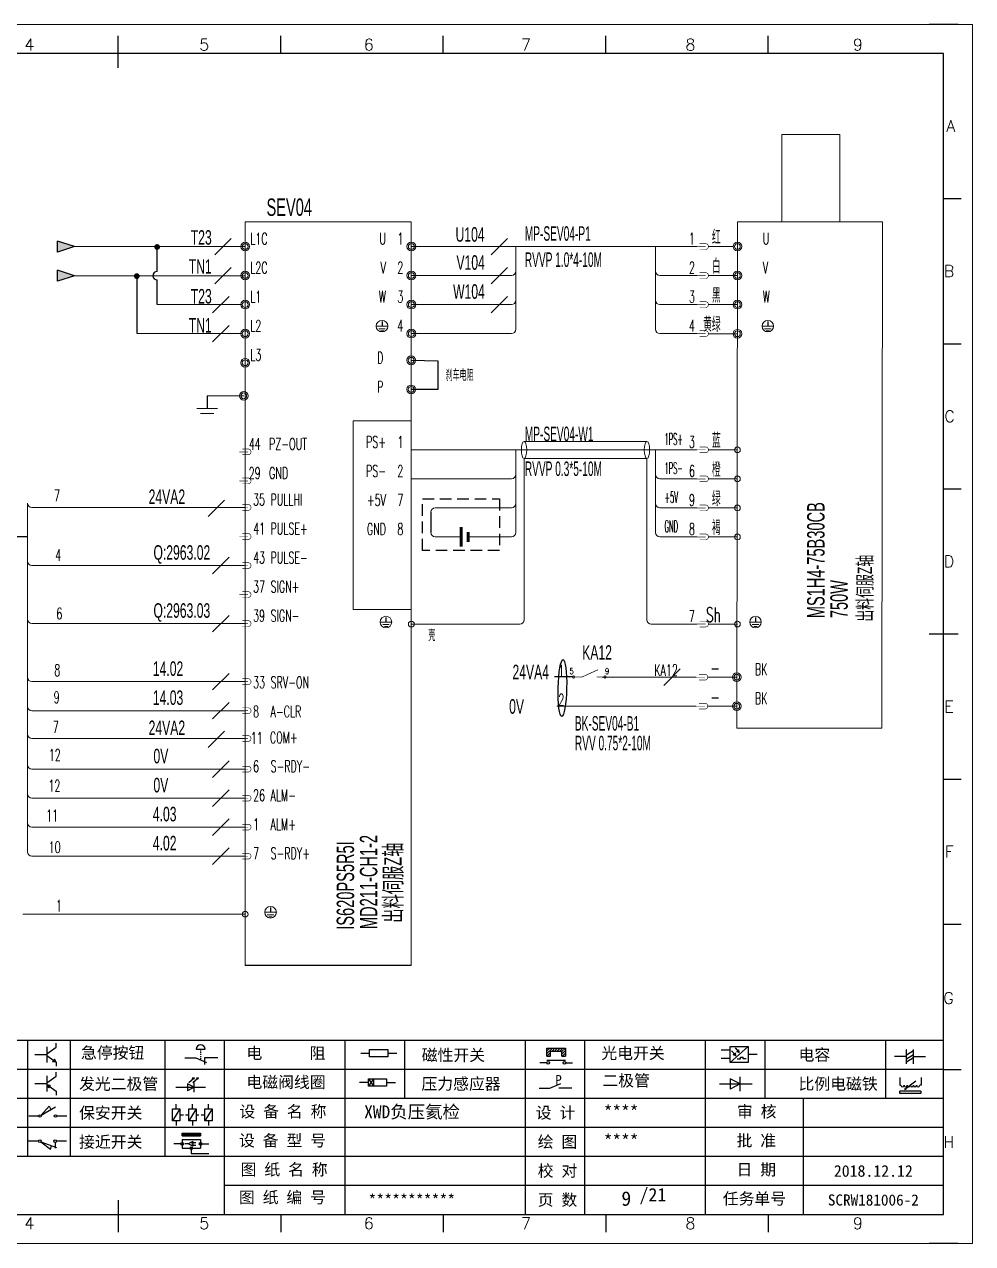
# Model space of a CAD drawing. Header units: millimetres. Extents: x -300 to 4128, y -106 to 2458.
# Drawn here: x 3213.7 to 3377.1, y 1904.7 to 2114.7 of the extents above; entities that cross this region are included whole.
import ezdxf
from ezdxf.enums import TextEntityAlignment as Align

# ---------------------------------------------------------------- set-up
doc = ezdxf.new("R2010")
doc.units = ezdxf.units.MM
doc.linetypes.add('DASHED', pattern=[0.75, 0.5, -0.25])
doc.layers.add('AE_BOR', color=1, linetype='Continuous')
doc.layers.add('ELEMENT', color=7, linetype='Continuous')
doc.layers.add('Dimension', color=3, linetype='Continuous', lineweight=13)
doc.styles.get("Standard").update_dxf_attribs({"font": ''})
doc.styles.add('WD', font='romans.shx', dxfattribs={"width": 0.8, "bigfont": 'gbcbig.shx'})
doc.styles.add('样式 8', font='arial.ttf', dxfattribs={"width": 0.6, "height": 2.5})
doc.styles.add('汉字', font='')
doc.styles.get('Standard').set_extended_font_data('SimSun')
doc.styles.get('汉字').set_extended_font_data('新宋体')

# ---------------------------------------------------------------- blocks, each defined once
blk = doc.blocks.new('磁性开关')
at = {"linetype": 'ByBlock'}
h = blk.add_hatch(dxfattribs=at)
h.set_pattern_fill('ANSI31', color=256, scale=0.1, style=0)
h.paths.add_polyline_path([(-1910.88, -776.69), (-1910.88, -775.29), (-1907.69, -775.29), (-1907.69, -776.69), (-1908.31, -776.69), (-1908.31, -775.79), (-1910.25, -775.79), (-1910.25, -776.69)])
for p, q in [((-1910.88, -776.69), (-1910.88, -775.29)), ((-1910.88, -775.29), (-1907.69, -775.29)), ((-1910.88, -776.69), (-1910.25, -776.69)), ((-1910.25, -776.69), (-1910.25, -775.79)), ((-1910.25, -775.79), (-1908.31, -775.79)), ((-1908.31, -776.69), (-1908.31, -775.79)), ((-1908.31, -776.69), (-1907.69, -776.69)), ((-1907.69, -775.29), (-1907.69, -776.69)), ((-1910.91, -777.81), (-1912.09, -777.81)), ((-1910.88, -777.39), (-1907.69, -777.39)), ((-1907.66, -777.81), (-1906.48, -777.81))]:
    blk.add_line(p, q, dxfattribs=at)
for centre in [(-1910.68, -777.81), (-1907.88, -777.81)]:
    blk.add_circle(centre, 0.225, dxfattribs=at)
blk = doc.blocks.new('光电开关')
at = {"linetype": 'ByBlock'}
h = blk.add_hatch(dxfattribs=at)
h.set_pattern_fill('ANSI31', color=256, scale=0.01, style=0)
h.set_pattern_definition([(45, (0.172267, 0), (-0.0224506403, 0.0224506403), [])])
h.paths.add_polyline_path([(-1882.44, -776.34), (-1882.5, -775.91), (-1882.68, -776.07)])
h.paths.add_polyline_path([(-1882.86, -776.23), (-1882.44, -776.34), (-1882.68, -776.07)])
h.paths.add_polyline_path([(-1883.05, -776.88), (-1883.11, -776.45), (-1883.29, -776.61)])
h.paths.add_polyline_path([(-1883.47, -776.77), (-1883.05, -776.88), (-1883.29, -776.61)])
for p, q in [((-1884.01, -775.96), (-1885.56, -775.96)), ((-1880.91, -775.3), (-1884.01, -778.05)), ((-1883.75, -776.09), (-1883.05, -776.88)), ((-1883.11, -776.45), (-1883.47, -776.77)), ((-1883.05, -776.88), (-1883.47, -776.77)), ((-1883.14, -775.55), (-1882.44, -776.34)), ((-1883.05, -776.88), (-1883.11, -776.45)), ((-1882.5, -775.91), (-1882.86, -776.23)), ((-1882.44, -776.34), (-1882.86, -776.23)), ((-1882.44, -776.34), (-1882.5, -775.91)), ((-1879.37, -776.67), (-1880.91, -776.67)), ((-1884.01, -777.39), (-1885.56, -777.39)), ((-1882.78, -777.47), (-1882.23, -777.47)), ((-1882.23, -777.47), (-1882.23, -777.14)), ((-1882.23, -777.14), (-1881.78, -777.14)), ((-1881.78, -777.47), (-1881.78, -777.14)), ((-1881.23, -777.47), (-1881.78, -777.47))]:
    blk.add_line(p, q, dxfattribs=at)
blk.add_lwpolyline([(-1884.01, -775.3), (-1880.91, -775.3), (-1880.91, -778.05), (-1884.01, -778.05)], close=True, dxfattribs=at)
blk = doc.blocks.new('电磁阀线圈')
at = {"linetype": 'ByBlock'}
for p, q in [((-1854.61, -796.54), (-1856.17, -796.54)), ((-1854.61, -795.92), (-1853.75, -797.16)), ((-1853.75, -795.92), (-1854.61, -797.16)), ((-1853.75, -795.92), (-1853.75, -797.16)), ((-1851.53, -796.54), (-1849.97, -796.54))]:
    blk.add_line(p, q, dxfattribs=at)
blk.add_lwpolyline([(-1854.61, -795.92), (-1851.53, -795.92), (-1851.53, -797.16), (-1854.61, -797.16)], close=True, dxfattribs=at)
blk = doc.blocks.new('压力感应器')
at = {"linetype": 'ByBlock'}
for p, q in [((-1815.59, -777.73), (-1813.71, -776.93)), ((-1817.44, -777.73), (-1815.59, -777.73)), ((-1811.78, -777.73), (-1814.05, -777.73))]:
    blk.add_line(p, q, dxfattribs=at)
at = {"linetype": 'ByBlock', "insert": (-1814.65, -775.48), "char_height": 1.68, "width": 1.2242, "attachment_point": 1}
blk.add_mtext('{\\fNSimSun|b0|i0|c134|p49;P}', dxfattribs=at)
blk = doc.blocks.new('二极管')
at = {"linetype": 'ByBlock'}
for p, q in [((-1787.52, -776.77), (-1781.92, -776.77)), ((-1783.97, -776.77), (-1785.69, -775.9)), ((-1785.69, -775.9), (-1785.69, -777.65)), ((-1783.97, -776.77), (-1785.69, -777.65)), ((-1783.97, -777.99), (-1783.97, -775.56))]:
    blk.add_line(p, q, dxfattribs=at)
blk = doc.blocks.new('NPN三极管')
at = {"linetype": 'ByBlock'}
for p, q in [((-1785.73, -780.61), (-1785.73, -783.32)), ((-1785.73, -781.82), (-1784.15, -780.66)), ((-1784.15, -780.66), (-1784.15, -779.98)), ((-1785.73, -781.97), (-1787.81, -781.97)), ((-1785.73, -782.11), (-1784.15, -783.27)), ((-1784.41, -782.73), (-1784.74, -783.18)), ((-1784.15, -783.27), (-1784.74, -783.18)), ((-1784.15, -783.27), (-1784.41, -782.73)), ((-1784.15, -783.27), (-1784.15, -783.96))]:
    blk.add_line(p, q, dxfattribs=at)
blk = doc.blocks.new('PNP三极管')
at = {"linetype": 'ByBlock'}
for p, q in [((-1784.9, -785.38), (-1784.9, -788.09)), ((-1783.32, -785.43), (-1783.32, -784.75)), ((-1784.9, -786.74), (-1786.98, -786.74)), ((-1784.9, -786.59), (-1783.32, -785.43)), ((-1784.9, -786.88), (-1783.32, -788.04)), ((-1784.9, -786.88), (-1784.31, -786.97)), ((-1784.9, -786.88), (-1784.64, -787.42)), ((-1784.31, -786.97), (-1784.64, -787.42)), ((-1783.32, -788.04), (-1783.32, -788.73))]:
    blk.add_line(p, q, dxfattribs=at)
blk = doc.blocks.new('常开行程开关')
at = {"linetype": 'ByBlock'}
for p, q in [((-1785.89, -792.17), (-1784.52, -790.62)), ((-1785.89, -792.17), (-1783.43, -790.72)), ((-1784.52, -790.62), (-1784.19, -791.17)), ((-1786.29, -792.3), (-1788.01, -792.3)), ((-1781.48, -792.3), (-1783.21, -792.3))]:
    blk.add_line(p, q, dxfattribs=at)
for centre in [(-1786.07, -792.3), (-1783.42, -792.3)]:
    blk.add_circle(centre, 0.219, dxfattribs=at)
blk = doc.blocks.new('常闭行程开关')
at = {"linetype": 'ByBlock'}
for p, q in [((-1786.34, -796.62), (-1788.07, -796.62)), ((-1785.93, -796.72), (-1783.25, -797.7)), ((-1785.93, -796.72), (-1784.3, -798)), ((-1784.3, -798), (-1784.08, -797.4)), ((-1783.48, -796.84), (-1783.48, -797.85)), ((-1781.54, -796.62), (-1783.26, -796.62))]:
    blk.add_line(p, q, dxfattribs=at)
for centre in [(-1786.12, -796.62), (-1783.48, -796.62)]:
    blk.add_circle(centre, 0.219, dxfattribs=at)
blk = doc.blocks.new('电容')
at = {"linetype": 'ByBlock'}
for p, q in [((-1756.08, -782.99), (-1756.08, -780.56)), ((-1754.86, -780.79), (-1756.08, -781.55)), ((-1754.86, -782.99), (-1754.86, -780.56)), ((-1756.08, -781.77), (-1758.13, -781.77)), ((-1754.86, -781.44), (-1756.08, -782.2)), ((-1754.86, -781.99), (-1756.08, -782.75)), ((-1754.86, -781.77), (-1752.81, -781.77))]:
    blk.add_line(p, q, dxfattribs=at)
blk = doc.blocks.new('发光二极管')
at = {"linetype": 'ByBlock'}
for p, q in [((-1755.78, -785.92), (-1754.89, -785.14)), ((-1754.89, -785.14), (-1755.2, -785.22)), ((-1755.2, -785.22), (-1755.01, -785.43)), ((-1755.08, -785.92), (-1754.18, -785.14)), ((-1754.89, -785.14), (-1755.01, -785.43)), ((-1754.18, -785.14), (-1754.49, -785.22)), ((-1754.49, -785.22), (-1754.31, -785.43)), ((-1754.18, -785.14), (-1754.31, -785.43)), ((-1758.01, -786.77), (-1752.89, -786.77)), ((-1754.84, -786.77), (-1756.04, -786.16)), ((-1756.04, -786.16), (-1756.04, -787.39)), ((-1754.84, -786.77), (-1756.04, -787.39)), ((-1754.84, -787.63), (-1754.84, -785.92))]:
    blk.add_line(p, q, dxfattribs=at)
blk = doc.blocks.new('比例电磁阀')
at = {"linetype": 'ByBlock'}
for p, q in [((-1757.26, -775.38), (-1757.26, -776.71)), ((-1757.26, -776.71), (-1757.05, -776.71)), ((-1754.5, -775.98), (-1756.35, -777.44)), ((-1753.58, -776.71), (-1753.8, -776.71)), ((-1753.58, -775.38), (-1753.58, -776.71)), ((-1753.6, -777.73), (-1757.25, -777.73)), ((-1757.25, -778.13), (-1757.25, -777.73)), ((-1753.6, -778.13), (-1757.25, -778.13)), ((-1756.35, -777.44), (-1756.25, -777.25)), ((-1756.35, -777.44), (-1756.15, -777.38)), ((-1756.15, -777.38), (-1756.25, -777.25)), ((-1753.6, -777.73), (-1753.6, -778.13))]:
    blk.add_line(p, q, dxfattribs=at)
for centre in [(-1756.78, -776.71), (-1756.24, -776.71), (-1755.7, -776.71), (-1755.15, -776.71), (-1754.61, -776.71), (-1754.07, -776.71)]:
    blk.add_arc(centre, 0.271, 180, 0, dxfattribs=at)
blk = doc.blocks.new('保安开关')
at = {"linetype": 'ByBlock'}
for p, q in [((-1757.33, -790.79), (-1758.6, -792.81)), ((-1757.96, -790.79), (-1757.96, -789.97)), ((-1754.54, -790.79), (-1755.81, -792.81)), ((-1755.17, -790.79), (-1755.17, -789.97)), ((-1751.75, -790.79), (-1753.02, -792.81)), ((-1752.39, -790.79), (-1752.39, -789.97)), ((-1757.96, -792.81), (-1757.96, -793.62)), ((-1757.33, -791.8), (-1756.72, -791.8)), ((-1756.35, -791.8), (-1755.89, -791.8)), ((-1755.17, -792.81), (-1755.17, -793.62)), ((-1754.52, -791.8), (-1754.06, -791.8)), ((-1753.69, -791.8), (-1753.08, -791.8)), ((-1752.39, -792.81), (-1752.39, -793.62))]:
    blk.add_line(p, q, dxfattribs=at)
for points in [[(-1758.6, -790.79), (-1757.33, -790.79), (-1757.33, -792.81), (-1758.6, -792.81)], [(-1755.81, -790.79), (-1754.54, -790.79), (-1754.54, -792.81), (-1755.81, -792.81)], [(-1753.02, -790.79), (-1751.75, -790.79), (-1751.75, -792.81), (-1753.02, -792.81)]]:
    blk.add_lwpolyline(points, close=True, dxfattribs=at)
blk = doc.blocks.new('接近开关')
at = {"linetype": 'ByBlock'}
h = blk.add_hatch(dxfattribs=at)
h.set_pattern_fill('ANSI31', color=256, scale=0.01, style=0)
h.set_pattern_definition([(45, (-89.131516, -30.795668), (-0.0224506403, 0.0224506403), [])])
h.paths.add_polyline_path([(-1516.96, -1123.35), (-1516.96, -1122.85), (-1513.76, -1122.85), (-1513.76, -1123.35)])
for p, q in [((-1516.96, -1123.35), (-1516.96, -1122.85)), ((-1516.96, -1122.85), (-1513.76, -1122.85)), ((-1516.96, -1123.35), (-1513.76, -1123.35)), ((-1513.76, -1122.85), (-1513.76, -1123.35)), ((-1517.18, -1124.71), (-1518.36, -1124.71)), ((-1516.96, -1123.95), (-1513.76, -1123.95)), ((-1516.96, -1123.95), (-1516.96, -1125.47)), ((-1516.96, -1125.47), (-1513.76, -1125.47)), ((-1515.91, -1124.71), (-1516.45, -1124.71)), ((-1515.11, -1124.31), (-1515.91, -1124.71)), ((-1515.11, -1125.11), (-1515.91, -1124.71)), ((-1515.33, -1124.53), (-1515.17, -1124.53)), ((-1515.33, -1124.88), (-1515.17, -1124.88)), ((-1515.25, -1124.45), (-1515.25, -1124.61)), ((-1515.11, -1124.31), (-1515.11, -1125.11)), ((-1515.11, -1124.48), (-1514.58, -1124.48)), ((-1515.11, -1124.94), (-1514.58, -1124.94)), ((-1513.76, -1123.95), (-1513.76, -1125.47)), ((-1513.54, -1124.71), (-1512.36, -1124.71)), ((-1515.36, -1125.69), (-1515.36, -1126.36)), ((-1515.36, -1126.36), (-1512.36, -1126.36))]:
    blk.add_line(p, q, dxfattribs=at)
for centre in [(-1516.96, -1124.71), (-1515.36, -1125.47), (-1513.76, -1124.71)]:
    blk.add_circle(centre, 0.225, dxfattribs=at)
blk = doc.blocks.new('电阻')
at = {"linetype": 'ByBlock'}
for p, q in [((-3.09, 0), (-1.57, 0)), ((1.57, 0), (3.09, 0))]:
    blk.add_line(p, q, dxfattribs=at)
blk.add_lwpolyline([(-1.57, 0.63), (1.57, 0.63), (1.57, -0.63), (-1.57, -0.63)], close=True, dxfattribs=at)
blk = doc.blocks.new('急停按钮')
at = {"linetype": 'ByBlock'}
for p, q in [((-1.86, 0), (0, 0)), ((0, 0), (1.88, -0.81)), ((0.06, 1.45), (1.61, 1.45)), ((0.83, 1.45), (0.83, 1.24)), ((0.83, 1.07), (0.83, 0.85)), ((0.83, 0.68), (0.83, 0.47)), ((0.83, 0.29), (0.83, 0.08)), ((3.81, 0), (1.54, 0)), ((1.54, 0), (1.54, -1.15)), ((0.83, -0.09), (0.83, -0.24))]:
    blk.add_line(p, q, dxfattribs=at)
blk.add_arc((0.83, 1.45), 0.774, 0, 180)
blk = doc.blocks.new('电控横A4')
at = {"color": 7}
for p, q in [((292, -5), (5, -5)), ((292, -205), (292, -5)), ((10.03, -205), (289.53, -205)), ((130.8, -205), (190.75, -205)), ((190.75, -205), (259.54, -205))]:
    blk.add_line(p, q, dxfattribs=at)
at = {"color": 7, "linetype": 'ByBlock'}
for p, q in [((292, -175), (5, -175)), ((292, -180), (5, -180)), ((292, -185), (5, -185)), ((292, -190), (5, -190)), ((292, -195), (5, -195)), ((292, -200), (168.03, -200))]:
    blk.add_line(p, q, dxfattribs=at)
at = {"color": 7, "lineweight": -2}
for p, q in [((134.12, -175), (134.12, -195)), ((141.48, -175), (141.48, -195)), ((157.79, -175), (157.79, -195)), ((168.03, -175), (168.03, -204.92)), ((188.84, -175), (188.84, -185)), ((199.08, -175), (199.08, -185)), ((219.89, -175), (219.89, -185)), ((230.12, -175), (230.12, -185)), ((250.93, -175), (250.93, -185)), ((261.17, -175), (261.17, -185)), ((281.98, -175), (281.98, -185)), ((188.84, -185), (188.84, -204.92)), ((219.89, -185), (219.89, -205)), ((230.12, -185), (230.12, -205)), ((250.93, -185), (250.93, -205)), ((267.79, -185), (267.79, -205))]:
    blk.add_line(p, q, dxfattribs=at)
at = {"color": 7, "ltscale": 2}
for p, q in [((292, -205), (292, -183.55)), ((259.54, -205), (289.53, -205)), ((259.54, -205), (292, -205))]:
    blk.add_line(p, q, dxfattribs=at)
at = {"layer": 'AE_BOR', "color": 7, "lineweight": 15}
for p, q in [((0, 0), (297, 0)), ((297, 0), (297, -210)), ((297, -210), (0, -210))]:
    blk.add_line(p, q, dxfattribs=at)
at = {"layer": 'AE_BOR', "color": 7}
for p, q in [((149.78, -5), (149.78, -2)), ((177.78, -5), (177.78, -2)), ((205.78, -5), (205.78, -2)), ((233.78, -5), (233.78, -2)), ((261.78, -5), (261.78, -2)), ((292, -30), (295, -30)), ((292, -55), (295, -55)), ((292, -80), (295, -80)), ((292, -130), (295, -130)), ((292, -155), (295, -155)), ((292, -180), (295, -180)), ((149.78, -205), (149.78, -208)), ((177.78, -205), (177.78, -208)), ((205.78, -205), (205.78, -208)), ((233.78, -205), (233.78, -208)), ((261.78, -205), (261.78, -208))]:
    blk.add_line(p, q, dxfattribs=at)
at = {"layer": 'AE_BOR', "color": 7, "lineweight": 30}
for p, q in [((294.53, 0), (289.53, 0)), ((149.78, -7.5), (149.78, -2.5)), ((289.5, -105), (294.5, -105)), ((149.78, -202.5), (149.78, -207.5)), ((149.78, -205), (149.78, -207.5)), ((294.53, -210), (289.53, -210))]:
    blk.add_line(p, q, dxfattribs=at)
at = {"color": 7, "linetype": 'ByBlock'}
for name, p in [('NPN三极管', (1923.2, 604.5)), ('磁性开关', (2134.53, 598.96)), ('光电开关', (2139.22, 599.27)), ('电容', (2041.69, 603.98)), ('PNP三极管', (1922.37, 604.27)), ('发光二极管', (1917.72, 603.69)), ('电磁阀线圈', (2047.53, 614.3)), ('压力感应器', (2039.72, 594.52)), ('二极管', (2040.91, 594.27)), ('比例电磁阀', (2041.69, 593.98)), ('常开行程开关', (1922.37, 604.27)), ('保安开关', (1917.72, 603.98)), ('接近开关', (1677.72, 931.9)), ('常闭行程开关', (1922.37, 604.27))]:
    blk.add_blockref(name, p, dxfattribs=at)
at = {"color": 7}
for name, p in [('急停按钮', (163.12, -177.98)), ('电阻', (194.66, -177.22))]:
    blk.add_blockref(name, p, dxfattribs=at)
at = {"color": 7, "char_height": 2, "attachment_point": 1, "style": '汉字'}
for s, insert in [('{\\fKaiTi_GB2312|b0|i0|c134|p49;急停按钮}', (143.35, -176.12)), ('{\\fKaiTi_GB2312|b0|i0|c134|p49;电      阻}', (171.86, -176.19)), ('{\\fKaiTi_GB2312|b0|i0|c134|p49;磁性开关}', (202.07, -176.53)), ('{\\fKaiTi_GB2312|b0|i0|c134|p49;光电开关}', (233.02, -176.19)), ('{\\fKaiTi_GB2312|b0|i0|c134|p49;电容}', (267, -176.48)), ('{\\fKaiTi_GB2312|b0|i0|c134|p49;发光二极管}', (143.02, -181.48)), ('{\\fKaiTi_GB2312|b0|i0|c134|p49;电磁阀线圈}', (171.86, -181.19)), ('{\\fKaiTi_GB2312|b0|i0|c134|p49;压力感应器}', (202.02, -181.47)), ('{\\fKaiTi_GB2312|b0|i0|c134|p49;二极管}', (233.2, -180.91)), ('{\\fKaiTi_GB2312|b0|i0|c134|p49;比例电磁铁}', (267, -181.48)), ('{\\fKaiTi_GB2312|b0|i0|c134|p49;保安开关}', (143.02, -186.48)), ('{\\fKaiTi_GB2312|b0|i0|c134|p0;设 备 名 称}', (170.65, -186.24)), ('{\\fKaiTi_GB2312|b0|i0|c134|p0;设 计}', (221.72, -186.46)), ('{\\fKaiTi_GB2312|b0|i0|c134|p0;审 核}', (256.39, -186.25)), ('{\\fKaiTi_GB2312|b0|i0|c134|p0;设 备 型 号}', (170.58, -191.24)), ('{\\fKaiTi_GB2312|b0|i0|c134|p0;批 准}', (256.32, -191.25)), ('{\\fKaiTi_GB2312|b0|i0|c134|p49;接近开关}', (143.02, -191.48)), ('{\\fKaiTi_GB2312|b0|i0|c134|p0;绘 图}', (222.05, -191.46)), ('{\\fKaiTi_GB2312|b0|i0|c134|p0;图 纸 名 称}', (170.86, -196.24)), ('{\\fKaiTi_GB2312|b0|i0|c134|p0;校 对}', (222.05, -196.46)), ('{\\fKaiTi_GB2312|b0|i0|c134|p0;日 期}', (256.32, -196.25)), ('{\\fKaiTi_GB2312|b0|i0|c134|p0;图 纸 编 号}', (170.57, -201.03)), ('{\\fKaiTi_GB2312|b0|i0|c134|p0;页 数}', (222.05, -201.46)), ('{\\fKaiTi_GB2312|b0|i0|c134|p0;任务单号}', (253.94, -201.25))]:
    blk.add_mtext(s, dxfattribs=dict(at, insert=insert))
at = {"color": 7}
for s, insert, char_height, width, attachment_point in [('{\\fKaiTi_GB2312|b0|i0|c134|p49;XWD负压氦检}', (192.15, -186.2), 2.2, 26.5767, 1), ('{\\fKaiTi_GB2312|b0|i0|c134|p49;****}', (233.43, -186.2), 2.2, 15.3175, 1), ('{\\fKaiTi_GB2312|b0|i0|c134|p49;****}', (233.43, -191.2), 2.2, 15.3175, 1), ('\\pxqc;{\\fKaiTi_GB2312|b0|i0|c134|p49;2018.12.12}', (279.89, -197.5), 2, 24.2172, 5), ('\\pxqc;{\\fKaiTi_GB2312|b0|i0|c134|p49;SCRW181006-2}', (279.89, -202.5), 1.92, 24.2172, 5)]:
    blk.add_mtext(s, dxfattribs=dict(at, insert=insert, char_height=char_height, width=width, attachment_point=attachment_point))
at = {"color": 7, "lineweight": -2, "insert": (200.36, -202.5), "char_height": 2, "width": 31.0482, "attachment_point": 5}
blk.add_mtext('\\pxqc;{\\f宋体|b0|i0|c134|p2;\\C256;***********}', dxfattribs=at)
at = {"color": 7, "linetype": 'ByBlock', "lineweight": -2, "insert": (242.64, -201.84), "char_height": 4.2689, "width": 20.8102, "attachment_point": 5}
blk.add_mtext('\\pxql;  {\\H0.53119x; /21}', dxfattribs=at)
at = {"layer": 'AE_BOR', "color": 7, "style": 'WD'}
for s, p in [('4', (134.45, -4.5)), ('5', (164.59, -4.5)), ('6', (192.94, -4.5)), ('7', (220.04, -4.5)), ('8', (248.37, -4.5)), ('9', (277.23, -4.5)), ('4', (134.45, -207.5)), ('5', (164.59, -207.5)), ('6', (192.94, -207.5)), ('7', (220.04, -207.5)), ('8', (248.37, -207.5)), ('9', (277.23, -207.5))]:
    blk.add_text(s, height=2, dxfattribs=at).set_placement(p, align=Align.CENTER)
for s, p in [('A', (294.03, -17.5)), ('B', (293.84, -42.5)), ('C', (293.93, -67.5)), ('D', (293.84, -92.5)), ('E', (293.74, -117.5)), ('F', (293.74, -142.5)), ('F', (293.74, -142.5)), ('G', (293.74, -167.72)), ('H', (293.84, -192.5))]:
    blk.add_text(s, height=2, dxfattribs=at).set_placement(p, align=Align.MIDDLE_RIGHT)
blk = doc.blocks.new('$element$00000498')
at = {"const_width": 0.0233}
for points in [[(0, 0), (0, -0.25)], [(-0.25, -0.2), (0, -0.75)], [(0, -0.75), (0, -1)]]:
    blk.add_lwpolyline(points, dxfattribs=at)
at = {"flags": 9}
blk.add_attdef('S', (0, 0), '', height=0.00000667, dxfattribs=at)
blk = doc.blocks.new('H_KA_NO')
at = {"lineweight": 0}
for centre in [(0.2, 0), (5.6, 0)]:
    blk.add_circle(centre, 0.2, dxfattribs=at)
at = {"layer": 'ELEMENT', "color": 1, "xscale": 5, "yscale": 5, "zscale": 5, "rotation": 270}
blk.add_blockref('$element$00000498', (5.4, 0), dxfattribs=at)
at = {"lineweight": 0, "style": 'WD', "width": 0.8}
blk.add_attdef('端子号', text='', height=1, dxfattribs=at).set_placement((0.2, 0.5), align=Align.RIGHT)
blk.add_attdef('端子号', (5.6, 0.5), '', height=1, dxfattribs=at)

msp = doc.modelspace()

# ---------------------------------------------------------------- hatches: boundary and pattern name
for points in [[(3219.415, 2075.458), (3219.415, 2077.328), (3222.334, 2076.393)], [(3219.415, 2070.458), (3219.415, 2072.328), (3222.334, 2071.393)]]:
    msp.add_hatch(color=7).paths.add_polyline_path(points)
at = {"lineweight": -2}
h = msp.add_hatch(color=7, dxfattribs=at)
edge = h.paths.add_edge_path()
edge.add_arc((3236.589, 2076.337), 0.5, 0, 360)
h = msp.add_hatch(color=7, dxfattribs=at)
edge = h.paths.add_edge_path()
edge.add_arc((3233.085, 2071.313), 0.5, 0, 360)

# ---------------------------------------------------------------- linework, layer by layer
at = {"color": 7}
for p, q in [((3222.334, 2076.393), (3219.415, 2077.328)), ((3219.415, 2075.458), (3219.415, 2077.328)), ((3222.334, 2076.393), (3219.415, 2075.458)), ((3236.585, 2072.129), (3236.585, 2076.393)), ((3222.334, 2071.393), (3219.415, 2072.328)), ((3219.415, 2070.458), (3219.415, 2072.328)), ((3222.334, 2071.393), (3219.415, 2070.458)), ((3233.168, 2061.406), (3233.168, 2071.393)), ((3236.585, 2066.406), (3236.585, 2070.657)), ((3275.34, 2063.491), (3275.34, 2062.701)), ((3341.83, 2063.491), (3341.83, 2062.701)), ((3280.393, 2056.813), (3284.978, 2056.743)), ((3284.978, 2056.743), (3284.978, 2051.813)), ((3284.978, 2051.813), (3280.393, 2051.813)), ((3245.208, 2050.701), (3245.208, 2048.52)), ((3283.77, 2030.644), (3283.77, 2027.144)), ((3194.394, 2026.469), (3214.268, 2026.469)), ((3276.025, 2012.526), (3276.025, 2011.736)), ((3339.706, 2012.526), (3339.706, 2011.736)), ((3308.366, 2002.274), (3305.044, 2002.274)), ((3256.133, 1962.542), (3256.133, 1961.752)), ((3280.393, 1952.605), (3251.765, 1952.605))]:
    msp.add_line(p, q, dxfattribs=at)
at = {"color": 7, "lineweight": 0}
for p, q in [((3251.632, 2076.393), (3222.334, 2076.393)), ((3280.393, 2076.41), (3329.59, 2076.41)), ((3298.408, 2062.16), (3298.408, 2076.41)), ((3322.457, 2062.16), (3322.457, 2076.41)), ((3331.59, 2076.41), (3335.832, 2076.41)), ((3251.632, 2071.393), (3222.334, 2071.393)), ((3280.393, 2071.41), (3297.658, 2071.41)), ((3329.59, 2071.41), (3323.207, 2071.41)), ((3336.582, 2071.41), (3331.59, 2071.41)), ((3251.265, 2066.406), (3236.585, 2066.406)), ((3280.393, 2066.41), (3297.658, 2066.41)), ((3329.59, 2066.41), (3323.207, 2066.41)), ((3336.582, 2066.406), (3331.59, 2066.406)), ((3274.445, 2062.694), (3276.234, 2062.694)), ((3274.778, 2062.265), (3275.902, 2062.265)), ((3340.936, 2062.694), (3342.724, 2062.694)), ((3341.268, 2062.265), (3342.392, 2062.265)), ((3251.265, 2061.406), (3233.168, 2061.406)), ((3275.063, 2061.919), (3275.637, 2061.919)), ((3280.393, 2061.41), (3297.658, 2061.41)), ((3329.59, 2061.41), (3323.207, 2061.41)), ((3336.582, 2061.402), (3331.59, 2061.402)), ((3341.553, 2061.919), (3342.127, 2061.919)), ((3251.515, 2050.701), (3245.208, 2050.701)), ((3243.419, 2048.506), (3246.996, 2048.506)), ((3244.084, 2047.648), (3246.332, 2047.648)), ((3329.59, 2041.394), (3280.393, 2041.394)), ((3298.408, 2027.144), (3298.408, 2041.394)), ((3299.837, 2042.858), (3320.998, 2042.859)), ((3322.457, 2027.144), (3322.457, 2041.394)), ((3336.582, 2041.39), (3331.59, 2041.39)), ((3299.817, 2039.929), (3320.998, 2039.929)), ((3299.817, 2039.929), (3299.817, 2012.136)), ((3320.998, 2039.929), (3320.998, 2012.144)), ((3280.393, 2036.394), (3297.658, 2036.394)), ((3329.59, 2036.394), (3323.207, 2036.394)), ((3336.582, 2036.386), (3331.59, 2036.386)), ((3214.27, 1972.156), (3214.27, 2032.219)), ((3215.02, 2031.469), (3251.765, 2031.469)), ((3284.52, 2031.394), (3297.658, 2031.394)), ((3329.59, 2031.394), (3323.207, 2031.394)), ((3336.582, 2031.386), (3331.59, 2031.386)), ((3288.998, 2026.394), (3284.52, 2026.394)), ((3290.193, 2026.394), (3297.658, 2026.394)), ((3329.59, 2026.394), (3323.207, 2026.394)), ((3336.582, 2026.386), (3331.59, 2026.386)), ((3251.765, 2021.469), (3215.02, 2021.469)), ((3215.02, 2011.469), (3251.765, 2011.469)), ((3275.13, 2011.729), (3276.919, 2011.729)), ((3275.463, 2011.3), (3276.587, 2011.3)), ((3275.748, 2010.954), (3276.321, 2010.954)), ((3280.393, 2011.386), (3299.067, 2011.386)), ((3329.59, 2011.394), (3321.748, 2011.394)), ((3336.582, 2011.386), (3331.59, 2011.386)), ((3338.812, 2011.729), (3340.601, 2011.729)), ((3339.144, 2011.3), (3340.268, 2011.3)), ((3339.43, 2010.954), (3340.003, 2010.954)), ((3215.02, 2001.469), (3251.765, 2001.469)), ((3329.478, 2002.242), (3313.298, 2002.242)), ((3336.47, 2002.238), (3331.478, 2002.238)), ((3329.478, 1997.242), (3305.459, 1997.242)), ((3329.478, 1997.242), (3307.561, 1997.242)), ((3336.47, 1997.234), (3331.478, 1997.234)), ((3215.02, 1996.465), (3251.765, 1996.465)), ((3215.02, 1991.67), (3251.765, 1991.67)), ((3251.765, 1986.402), (3215.02, 1986.402)), ((3251.765, 1981.398), (3215.02, 1981.398)), ((3251.765, 1976.41), (3215.02, 1976.41)), ((3251.765, 1971.406), (3215.02, 1971.406)), ((3251.765, 1961.402), (3213.456, 1961.402)), ((3257.027, 1961.745), (3255.238, 1961.745)), ((3256.695, 1961.316), (3255.571, 1961.316)), ((3256.409, 1960.97), (3255.836, 1960.97))]:
    msp.add_line(p, q, dxfattribs=at)
for points in [[(3344.263, 2095.693), (3354.263, 2095.693), (3354.263, 2080.693), (3344.263, 2080.693)], [(3336.582, 2080.693), (3361.582, 2080.693), (3361.465, 1993.442), (3336.465, 1993.442)], [(3280.393, 2046.394), (3270.393, 2046.394), (3270.393, 2013.894), (3280.393, 2013.894)]]:
    msp.add_lwpolyline(points, close=True, dxfattribs=at)
msp.add_lwpolyline([(3251.765, 1952.605), (3251.765, 2080.693), (3280.393, 2080.693), (3280.393, 1952.605)], dxfattribs=at)
at = {"color": 7, "lineweight": 0, "const_width": 0.1, "flags": 128}
for points in [[(3330.09, 2076.91), (3331.09, 2076.91, -1), (3331.09, 2075.91), (3330.09, 2075.91)], [(3330.09, 2071.91), (3331.09, 2071.91, -1), (3331.09, 2070.91), (3330.09, 2070.91)], [(3330.09, 2066.91), (3331.09, 2066.91, -1), (3331.09, 2065.91), (3330.09, 2065.91)], [(3330.09, 2061.91), (3331.09, 2061.91, -1), (3331.09, 2060.91), (3330.09, 2060.91)], [(3251.265, 2041.544), (3252.265, 2041.544, -1), (3252.265, 2040.544), (3251.265, 2040.544)], [(3330.09, 2041.894), (3331.09, 2041.894, -1), (3331.09, 2040.894), (3330.09, 2040.894)], [(3251.265, 2036.544), (3252.265, 2036.544, -1), (3252.265, 2035.544), (3251.265, 2035.544)], [(3330.09, 2036.894), (3331.09, 2036.894, -1), (3331.09, 2035.894), (3330.09, 2035.894)], [(3251.265, 2031.969), (3252.265, 2031.969, -1), (3252.265, 2030.969), (3251.265, 2030.969)], [(3330.09, 2031.894), (3331.09, 2031.894, -1), (3331.09, 2030.894), (3330.09, 2030.894)], [(3251.265, 2026.969), (3252.265, 2026.969, -1), (3252.265, 2025.969), (3251.265, 2025.969)], [(3330.09, 2026.894), (3331.09, 2026.894, -1), (3331.09, 2025.894), (3330.09, 2025.894)], [(3251.265, 2021.969), (3252.265, 2021.969, -1), (3252.265, 2020.969), (3251.265, 2020.969)], [(3251.265, 2016.969), (3252.265, 2016.969, -1), (3252.265, 2015.969), (3251.265, 2015.969)], [(3251.265, 2011.969), (3252.265, 2011.969, -1), (3252.265, 2010.969), (3251.265, 2010.969)], [(3330.09, 2011.894), (3331.09, 2011.894, -1), (3331.09, 2010.894), (3330.09, 2010.894)], [(3251.265, 2001.969), (3252.265, 2001.969, -1), (3252.265, 2000.969), (3251.265, 2000.969)], [(3329.978, 2002.742), (3330.978, 2002.742, -1), (3330.978, 2001.742), (3329.978, 2001.742)], [(3329.978, 1997.742), (3330.978, 1997.742, -1), (3330.978, 1996.742), (3329.978, 1996.742)], [(3251.265, 1996.965), (3252.265, 1996.965, -1), (3252.265, 1995.965), (3251.265, 1995.965)], [(3251.265, 1992.17), (3252.265, 1992.17, -1), (3252.265, 1991.17), (3251.265, 1991.17)], [(3251.265, 1986.902), (3252.265, 1986.902, -1), (3252.265, 1985.902), (3251.265, 1985.902)], [(3251.265, 1981.898), (3252.265, 1981.898, -1), (3252.265, 1980.898), (3251.265, 1980.898)], [(3251.265, 1976.91), (3252.265, 1976.91, -1), (3252.265, 1975.91), (3251.265, 1975.91)], [(3251.265, 1971.906), (3252.265, 1971.906, -1), (3252.265, 1970.906), (3251.265, 1970.906)]]:
    msp.add_lwpolyline(points, format="xyb", dxfattribs=at)
for points in [[(3331.09, 2076.41), (3329.59, 2076.41)], [(3331.09, 2071.41), (3329.59, 2071.41)], [(3331.09, 2066.41), (3329.59, 2066.41)], [(3331.09, 2061.41), (3329.59, 2061.41)], [(3331.09, 2041.394), (3329.59, 2041.394)], [(3252.265, 2041.044), (3250.765, 2041.044)], [(3252.265, 2036.044), (3250.765, 2036.044)], [(3331.09, 2036.394), (3329.59, 2036.394)], [(3252.265, 2031.469), (3250.765, 2031.469)], [(3331.09, 2031.394), (3329.59, 2031.394)], [(3252.265, 2026.469), (3250.765, 2026.469)], [(3331.09, 2026.394), (3329.59, 2026.394)], [(3252.265, 2021.469), (3250.765, 2021.469)], [(3252.265, 2016.469), (3250.765, 2016.469)], [(3252.265, 2011.469), (3250.765, 2011.469)], [(3331.09, 2011.394), (3329.59, 2011.394)], [(3252.265, 2001.469), (3250.765, 2001.469)], [(3330.978, 2002.242), (3329.478, 2002.242)], [(3330.978, 1997.242), (3329.478, 1997.242)], [(3252.265, 1996.465), (3250.765, 1996.465)], [(3252.265, 1991.67), (3250.765, 1991.67)], [(3252.265, 1986.402), (3250.765, 1986.402)], [(3252.265, 1981.398), (3250.765, 1981.398)], [(3252.265, 1976.41), (3250.765, 1976.41)], [(3252.265, 1971.406), (3250.765, 1971.406)]]:
    msp.add_lwpolyline(points, dxfattribs=at)
at = {"color": 7, "linetype": 'DASHED', "ltscale": 4}
msp.add_lwpolyline([(3282.31, 2032.956), (3295.597, 2032.956), (3295.597, 2024.057), (3282.31, 2024.057)], close=True, dxfattribs=at)
at = {"color": 7}
for points in [[(3288.998, 2028.092, 0.5, 0.5, 0), (3288.998, 2024.696, 2, 2, 0)], [(3290.193, 2027.243, 0.5, 0.5, 0), (3290.193, 2025.545, 2, 2, 0)]]:
    msp.add_lwpolyline(points, format="xyseb", dxfattribs=at)
at = {"color": 7, "lineweight": 0}
for centre, radius in [((3251.765, 2076.41), 0.75), ((3251.765, 2076.41), 0.5), ((3280.393, 2076.41), 0.75), ((3280.393, 2076.41), 0.5), ((3336.582, 2076.41), 0.75), ((3336.582, 2076.41), 0.5), ((3251.765, 2071.41), 0.75), ((3251.765, 2071.41), 0.5), ((3280.393, 2071.41), 0.75), ((3280.393, 2071.41), 0.5), ((3336.582, 2071.41), 0.75), ((3336.582, 2071.41), 0.5), ((3251.765, 2066.406), 0.75), ((3251.765, 2066.406), 0.5), ((3280.393, 2066.41), 0.75), ((3280.393, 2066.41), 0.5), ((3336.582, 2066.406), 0.75), ((3336.582, 2066.406), 0.5), ((3275.34, 2062.701), 1), ((3341.83, 2062.701), 1), ((3251.765, 2061.406), 0.75), ((3251.765, 2061.406), 0.5), ((3280.393, 2061.41), 0.75), ((3280.393, 2061.41), 0.5), ((3336.582, 2061.402), 0.75), ((3336.582, 2061.402), 0.5), ((3251.765, 2056.402), 0.75), ((3251.765, 2056.402), 0.5), ((3280.359, 2056.813), 0.75), ((3280.359, 2056.813), 0.5), ((3280.359, 2051.813), 0.75), ((3280.359, 2051.813), 0.5), ((3251.515, 2050.701), 0.75), ((3251.515, 2050.701), 0.5), ((3336.582, 2041.39), 0.5), ((3336.582, 2036.386), 0.5), ((3336.582, 2031.386), 0.5), ((3336.582, 2026.386), 0.5), ((3276.025, 2011.736), 1), ((3280.393, 2011.386), 0.5), ((3336.582, 2011.386), 0.5), ((3339.706, 2011.736), 1), ((3308.366, 2002.274), 0.2), ((3313.766, 2002.274), 0.2), ((3336.47, 2002.238), 0.75), ((3336.47, 2002.238), 0.5), ((3336.47, 1997.234), 0.75), ((3336.47, 1997.234), 0.5), ((3251.765, 1961.402), 0.5), ((3256.133, 1961.752), 1)]:
    msp.add_circle(centre, radius, dxfattribs=at)
at = {"color": 7}
msp.add_arc((3236.585, 2071.393), 0.736, 90, 270, dxfattribs=at)
at = {"color": 7, "lineweight": 0}
for centre, start, end in [((3297.658, 2072.16), 270, 0), ((3323.207, 2072.16), 180, 270), ((3297.658, 2067.16), 270, 0), ((3323.207, 2067.16), 180, 270), ((3297.658, 2062.16), 270, 0), ((3323.207, 2062.16), 180, 270), ((3297.658, 2037.144), 270, 0), ((3323.207, 2037.144), 180, 270), ((3215.02, 2032.219), 180, 270), ((3284.52, 2030.644), 90, 180), ((3297.658, 2032.144), 270, 0), ((3323.207, 2032.144), 180, 270), ((3284.52, 2027.144), 180, 270), ((3297.658, 2027.144), 270, 0), ((3323.207, 2027.144), 180, 270), ((3215.02, 2022.219), 180, 270), ((3215.02, 2012.219), 180, 270), ((3299.067, 2012.136), 270, 0), ((3321.748, 2012.144), 180, 270), ((3215.02, 2002.219), 180, 270), ((3215.02, 1997.215), 180, 270), ((3215.02, 1992.42), 180, 270), ((3215.02, 1987.152), 180, 270), ((3215.02, 1982.148), 180, 270), ((3215.02, 1977.16), 180, 270), ((3215.02, 1972.156), 180, 270)]:
    msp.add_arc(centre, 0.75, start, end, dxfattribs=at)
msp.add_ellipse((3299.817, 2041.394), major_axis=(0, 1.465), ratio=0.3169375, dxfattribs=at)
at = {"color": 7, "lineweight": 0, "extrusion": (0, 0, -1)}
msp.add_ellipse((3320.998, 2041.394), major_axis=(0, 1.465), ratio=0.3169375, dxfattribs=at)
at = {"color": 7}
msp.add_ellipse((3306.43, 2000.38), major_axis=(0.109, 4.907), ratio=0.1479253, dxfattribs=at)
at = {"layer": 'Dimension', "color": 7, "lineweight": 0}
for p, q in [((3246.525, 2074.979), (3249.354, 2077.807)), ((3294.132, 2074.996), (3296.961, 2077.824)), ((3246.525, 2069.979), (3249.354, 2072.807)), ((3294.132, 2069.996), (3296.961, 2072.824)), ((3246.157, 2064.992), (3248.986, 2067.82)), ((3294.132, 2064.996), (3296.961, 2067.824)), ((3246.157, 2059.992), (3248.986, 2062.82)), ((3245.387, 2029.912), (3248.215, 2032.741)), ((3246.157, 2020.055), (3248.986, 2022.884)), ((3246.157, 2010.055), (3248.986, 2012.884)), ((3323.885, 2000.828), (3326.714, 2003.656)), ((3246.157, 2000.055), (3248.986, 2002.884)), ((3246.157, 1995.051), (3248.986, 1997.88)), ((3245.387, 1990.113), (3248.215, 1992.941)), ((3246.157, 1984.988), (3248.986, 1987.816)), ((3246.157, 1979.984), (3248.986, 1982.812)), ((3246.157, 1974.996), (3248.986, 1977.824)), ((3246.157, 1969.992), (3248.986, 1972.82))]:
    msp.add_line(p, q, dxfattribs=at)

# ---------------------------------------------------------------- block references
msp.add_blockref('电控横A4', (3080.119, 2114.677))
at = {"color": 7, "lineweight": 0}
ref = msp.add_blockref('H_KA_NO', (3308.173, 2002.274), dxfattribs=at)
ref.add_attrib('端子号', '9', (3313.773, 2002.774), dxfattribs={"lineweight": 0, "height": 1, "style": 'WD', "width": 0.8})
ref.add_attrib('端子号', '5', dxfattribs={"lineweight": 0, "height": 1, "style": 'WD', "width": 0.8}).set_placement((3308.373, 2002.774), align=Align.RIGHT)
at = {"layer": 'ELEMENT', "color": 7, "xscale": 5, "yscale": 5, "zscale": 5, "rotation": 270}
msp.add_blockref('$element$00000498', (3313.566, 2002.274), dxfattribs=at)

# ---------------------------------------------------------------- texts
at = {"color": 7, "lineweight": 0, "style": 'WD', "width": 0.6}
for s, height, p in [('红', 2.5, (3333.694, 2076.76)), ('U', 2, (3276.025, 2076.76)), ('1', 2, (3279.025, 2076.768)), ('V', 2, (3276.025, 2071.76)), ('2', 2, (3279.025, 2071.768)), ('白', 2.5, (3333.694, 2071.76)), ('W', 2, (3276.025, 2066.76)), ('3', 2, (3279.025, 2066.764)), ('黑', 2.5, (3333.694, 2066.756)), ('黄绿', 2.5, (3333.694, 2061.756)), ('4', 2, (3279.025, 2061.76)), ('D', 2, (3275.584, 2056.253)), ('P', 2, (3275.584, 2051.253)), ('PS+', 2, (3276.025, 2041.744)), ('1', 2, (3279.025, 2041.744)), ('蓝', 2.5, (3333.694, 2041.74)), ('橙', 2.5, (3333.694, 2036.74)), ('PS-', 2, (3276.025, 2036.744)), ('2', 2, (3279.025, 2036.744)), ('7', 2, (3219.846, 2032.528)), ('+5V', 2, (3276.025, 2031.744)), ('7', 2, (3279.025, 2031.744)), ('绿', 2.5, (3333.694, 2031.74)), ('GND', 2, (3276.025, 2026.74)), ('8', 2, (3279.025, 2026.74)), ('褐', 2.5, (3333.694, 2026.74)), ('4', 2, (3220.038, 2022.27)), ('6', 2, (3220.263, 2012.203)), ('Sh', 2.5, (3333.694, 2011.74)), ('壳', 2, (3284.528, 2008.458)), ('8', 2, (3219.889, 2002.429)), ('1', 2, (3306.75, 2002.345)), ('-', 2.5, (3333.582, 2002.588)), ('9', 2, (3219.791, 1997.791)), ('2', 2, (3306.75, 1997.345)), ('-', 2.5, (3333.582, 1997.588)), ('7', 2, (3219.652, 1992.667)), ('12', 2, (3219.981, 1987.848)), ('12', 2, (3219.925, 1982.531)), ('11', 2, (3219.528, 1977.405)), ('10', 2, (3219.961, 1971.964)), ('1', 2, (3220.182, 1961.889))]:
    msp.add_text(s, height=height, dxfattribs=at).set_placement(p, align=Align.RIGHT)
at = {"color": 7, "lineweight": 0}
for s, height, style, width, p in [('L1C', 2, 'WD', 0.6, (3252.633, 2076.76)), ('1', 2, 'WD', 0.6, (3328.228, 2076.768)), ('U', 2, 'WD', 0.6, (3340.95, 2076.76)), ('L2C', 2, 'WD', 0.6, (3252.633, 2071.76)), ('2', 2, 'WD', 0.6, (3328.228, 2071.768)), ('V', 2, 'WD', 0.6, (3340.95, 2071.76)), ('L1', 2, 'WD', 0.6, (3252.633, 2066.756)), ('3', 2, 'WD', 0.6, (3328.228, 2066.764)), ('W', 2, 'WD', 0.6, (3340.95, 2066.756)), ('L2', 2, 'WD', 0.6, (3252.633, 2061.756)), ('4', 2, 'WD', 0.6, (3328.228, 2061.76)), ('L3', 2, 'WD', 0.6, (3252.633, 2056.752)), ('刹车电阻', 2, 'WD', 0.6, (3286.313, 2053.264)), ('44', 2, 'WD', 0.6, (3252.383, 2041.394)), ('PZ-OUT', 2, 'WD', 0.6, (3255.883, 2041.394)), ('1PS+', 2, 'WD', 0.4, (3324.026, 2042.24)), ('3', 2, 'WD', 0.6, (3328.228, 2041.748)), ('1PS-', 2, 'WD', 0.4, (3324.026, 2037.24)), ('29', 2, 'WD', 0.6, (3252.383, 2036.394)), ('GND', 2, 'WD', 0.6, (3255.883, 2036.394)), ('6', 2, 'WD', 0.6, (3328.228, 2036.744)), ('35', 2, 'WD', 0.6, (3253.133, 2031.819)), ('PULLHI', 2, 'WD', 0.6, (3256.133, 2031.819)), ('+5V', 2, 'WD', 0.4, (3324.026, 2032.24)), ('9', 2, 'WD', 0.6, (3328.228, 2031.744)), ('41', 2, 'WD', 0.6, (3253.133, 2026.819)), ('PULSE+', 2, 'WD', 0.6, (3256.133, 2026.819)), ('GND', 2, 'WD', 0.4, (3324.026, 2027.24)), ('8', 2, 'WD', 0.6, (3328.228, 2026.744)), ('43', 2, 'WD', 0.6, (3253.133, 2021.819)), ('PULSE-', 2, 'WD', 0.6, (3256.133, 2021.819)), ('37', 2, 'WD', 0.6, (3253.133, 2016.819)), ('SIGN+', 2, 'WD', 0.6, (3256.133, 2016.819)), ('39', 2, 'WD', 0.6, (3253.133, 2011.819)), ('SIGN-', 2, 'WD', 0.6, (3256.133, 2011.819)), ('7', 2, 'WD', 0.6, (3328.228, 2011.744)), ('14.02', 2.5, '样式 8', 0.6, (3235.847, 2002.469)), ('KA12', 2, 'WD', 0.6, (3322.257, 2002.443)), ('BK', 2, 'WD', 0.6, (3339.602, 2002.588)), ('33', 2, 'WD', 0.6, (3253.133, 2000.331)), ('SRV-ON ', 2, 'WD', 0.6, (3256.133, 2000.331)), ('14.03', 2.5, '样式 8', 0.6, (3235.847, 1997.465)), ('BK', 2, 'WD', 0.6, (3339.602, 1997.584)), ('8', 2, 'WD', 0.6, (3253.133, 1995.327)), ('A-CLR ', 2, 'WD', 0.6, (3256.133, 1995.327)), ('11', 2, 'WD', 0.6, (3252.726, 1990.743)), ('COM+', 2, 'WD', 0.6, (3256.022, 1990.853)), ('6', 2, 'WD', 0.6, (3253.133, 1985.896)), ('S-RDY-', 2, 'WD', 0.6, (3256.133, 1985.896)), ('26', 2, 'WD', 0.6, (3253.133, 1980.892)), ('ALM- ', 2, 'WD', 0.6, (3256.133, 1980.892)), ('1', 2, 'WD', 0.6, (3253.133, 1975.904)), ('ALM+', 2, 'WD', 0.6, (3256.133, 1975.904)), ('7', 2, 'WD', 0.6, (3253.133, 1970.9)), ('S-RDY+', 2, 'WD', 0.6, (3256.133, 1970.9))]:
    msp.add_text(s, height=height, dxfattribs=dict(at, style=style, width=width)).set_placement(p)
msp.add_text('9', height=2.5).set_placement((3316.587, 1911.188))
at = {"layer": 'Dimension', "color": 7, "lineweight": 0, "style": '样式 8'}
for s, height, width, p in [('SEV04', 3, 0.6, (3255.439, 2081.693)), ('MP-SEV04-P1', 2.5, 0.5, (3299.952, 2077.41)), ('MP-SEV04-W1', 2.5, 0.5, (3299.952, 2042.894)), ('24VA2', 2.5, 0.6, (3235.121, 2032.075)), ('Q:2963.02', 2.5, 0.6, (3235.953, 2022.469)), ('Q:2963.03', 2.5, 0.6, (3235.953, 2012.469)), ('KA12', 2.5, 0.6, (3309.84, 2005.251)), ('24VA4', 2.5, 0.6, (3297.826, 2001.884)), ('0V', 2.5, 0.6, (3297.252, 1995.948)), ('BK-SEV04-B1', 2.5, 0.5, (3308.581, 1993.043)), ('24VA2', 2.5, 0.6, (3235.121, 1992.275)), ('0V', 2.5, 0.6, (3235.953, 1987.402)), ('0V', 2.5, 0.6, (3235.953, 1982.398)), ('4.03', 2.5, 0.6, (3235.847, 1977.41)), ('4.02', 2.5, 0.6, (3235.847, 1972.406))]:
    msp.add_text(s, height=height, dxfattribs=dict(at, width=width)).set_placement(p)
at = {"layer": 'Dimension', "color": 7, "lineweight": 0, "style": '样式 8', "width": 0.6}
for s, p in [('T23', (3245.999, 2076.732)), ('U104', (3293.021, 2077.249)), ('V104', (3293.062, 2072.41)), ('TN1', (3245.999, 2071.732)), ('T23', (3245.999, 2066.596)), ('W104', (3293.062, 2067.41)), ('TN1', (3245.999, 2061.596))]:
    msp.add_text(s, height=2.5, dxfattribs=at).set_placement(p, align=Align.RIGHT)
at = {"layer": 'Dimension', "color": 7, "lineweight": 0, "style": '样式 8', "width": 0.5}
for s, p in [('RVVP 1.0*4-10M', (3299.952, 2075.41)), ('RVVP 0.3*5-10M', (3299.952, 2039.394)), ('RVV 0.75*2-10M', (3308.581, 1992.145))]:
    msp.add_text(s, height=2.5, dxfattribs=at).set_placement(p, align=Align.TOP_LEFT)
at = {"layer": 'Dimension', "color": 7, "lineweight": 0, "style": '样式 8', "width": 0.6}
for s, height, p in [('MS1H4-75B30CB', 3, (3351.599, 2012.401)), ('出料伺服Z轴', 2.5, (3359.796, 2011.809)), ('750W', 3, (3355.599, 2012.401)), ('MD211-CH1-2', 3, (3274.527, 1958.855)), ('IS620PS5R5I', 3, (3270.527, 1958.739)), ('出料伺服Z轴', 3, (3278.724, 1959.947))]:
    msp.add_text(s, height=height, rotation=90, dxfattribs=at).set_placement(p)

doc.saveas('drawing.dxf')
